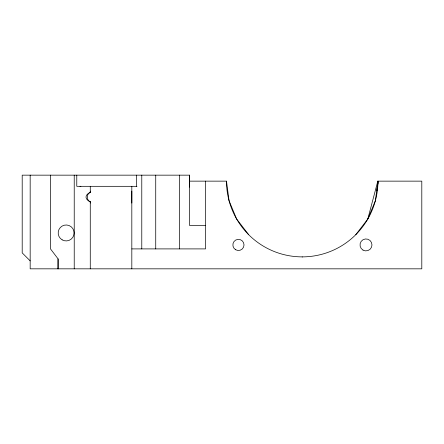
<?xml version="1.0" encoding="UTF-8"?>
<svg xmlns="http://www.w3.org/2000/svg" width="444" height="444" viewBox="0 0 444 444"><rect width="100%" height="100%" fill="white"/><g stroke="black" fill="none" stroke-linecap="round" stroke-linejoin="round"><path stroke-width="0.67" d="M355.772 234.693L367.81 219.009L377.8 181.141L421.8 181.141L421.8 268.831L30.17 268.831L30.17 175.158M74.226 268.831L74.226 175.158M90.271 203.063L90.271 201.754C88.234 200.993 86.197 199.395 86.003 197.086C86.197 194.772 88.234 193.173 90.271 192.413L90.271 191.103M131.818 203.063L131.818 191.103M189.616 187.118L189.616 175.158L22.2 175.158L22.2 252.886L30.17 260.861M58.075 258.869L58.059 268.842L58.075 258.869L50.499 248.901L50.499 175.158M377.888 184.338L377.955 181.141A75.735 75.735 0 0 1 302.22 256.876L302.22 257.076M377.894 181.613L375.374 200.738L367.81 219.009M90.271 192.324C86.297 193.923 86.297 200.244 90.271 201.842M189.616 181.141L226.484 181.141A75.735 75.735 0 0 0 302.22 256.876M136.963 186.319L76.773 186.319L76.773 175.158M79.998 186.319L80.88 186.319M205.555 225.53L189.616 225.53L189.616 175.158M131.818 248.901L205.555 248.901L205.555 181.141M248.668 234.693L236.63 219.009L229.065 200.738L226.484 181.141L226.484 182.517M377.872 181.141L377.872 183.81M376.956 188.706L376.956 190.776M179.648 175.158L179.648 248.901M155.733 175.158L155.733 248.901M141.78 175.158L141.78 248.901M136.541 175.158L136.541 186.319M131.818 186.319L131.818 268.831M90.271 186.319L90.271 192.413M90.271 201.754L90.271 268.831M62.166 239.86A7.97 7.97 0 0 0 74.12 232.956A7.97 7.97 0 0 0 62.166 226.052A7.97 7.97 0 0 0 62.166 239.86M235.653 249.75A5.578 5.578 0 0 0 244.022 244.916A5.578 5.578 0 0 0 235.653 240.082A5.578 5.578 0 0 0 235.653 249.75M363.003 250.094A5.977 5.977 0 0 0 371.972 244.916A5.977 5.977 0 0 0 363.003 239.738A5.977 5.977 0 0 0 363.003 250.094"/></g></svg>
